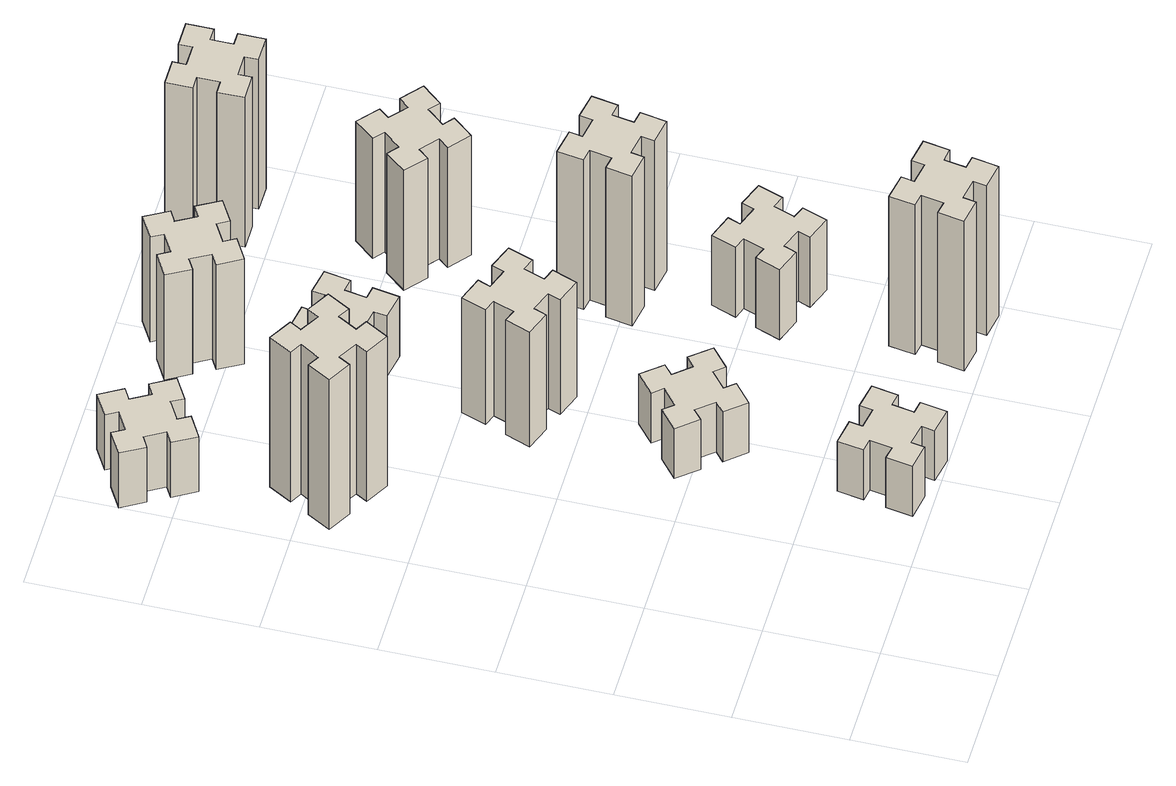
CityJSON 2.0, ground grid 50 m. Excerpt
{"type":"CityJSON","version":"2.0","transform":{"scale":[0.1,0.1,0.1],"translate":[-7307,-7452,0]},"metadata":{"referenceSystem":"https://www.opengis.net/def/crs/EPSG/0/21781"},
"CityObjects":{
"building1":{"type":"Building","attributes":{"class":"1000","function":"1000","usage":"1000","yearOfConstruction":2016,"roofType":"1000","measuredHeight":30,"storeysAboveGround":30,"storeysBelowGround":0},"geometry":[{"type":"Solid","lod":"1","boundaries":[[[[0,1,2,3,4,5,6,7,8,9,10,11,12,13,14,15,16,17,18,19]],[[17,16,20,21]],[[16,15,22,20]],[[15,14,23,22]],[[14,13,24,23]],[[13,12,25,24]],[[12,11,26,25]],[[11,10,27,26]],[[10,9,28,27]],[[9,8,29,28]],[[8,7,30,29]],[[7,6,31,30]],[[6,5,32,31]],[[5,4,33,32]],[[4,3,34,33]],[[3,2,35,34]],[[2,1,36,35]],[[1,0,37,36]],[[0,19,38,37]],[[19,18,39,38]],[[18,17,21,39]],[[24,25,26,27,28,29,30,31,32,33,34,35,36,37,38,39,21,20,22,23]]]]}]},
"building2":{"type":"Building","attributes":{"class":"1000","function":"1000","usage":"1000","yearOfConstruction":2016,"roofType":"1000","measuredHeight":90,"storeysAboveGround":30,"storeysBelowGround":0},"geometry":[{"type":"Solid","lod":"1","boundaries":[[[[40,41,42,43,44,45,46,47,48,49,50,51,52,53,54,55,56,57,58,59]],[[57,56,60,61]],[[56,55,62,60]],[[55,54,63,62]],[[54,53,64,63]],[[53,52,65,64]],[[52,51,66,65]],[[51,50,67,66]],[[50,49,68,67]],[[49,48,69,68]],[[48,47,70,69]],[[47,46,71,70]],[[46,45,72,71]],[[45,44,73,72]],[[44,43,74,73]],[[43,42,75,74]],[[42,41,76,75]],[[41,40,77,76]],[[40,59,78,77]],[[59,58,79,78]],[[58,57,61,79]],[[64,65,66,67,68,69,70,71,72,73,74,75,76,77,78,79,61,60,62,63]]]]}]},
"building3":{"type":"Building","attributes":{"class":"1000","function":"1000","usage":"1000","yearOfConstruction":2016,"roofType":"1000","measuredHeight":33,"storeysAboveGround":30,"storeysBelowGround":0},"geometry":[{"type":"Solid","lod":"1","boundaries":[[[[80,81,82,83,84,85,86,87,88,89,90,91,92,93,94,95,96,97,98,99]],[[97,96,100,101]],[[96,95,102,100]],[[95,94,103,102]],[[94,93,104,103]],[[93,92,105,104]],[[92,91,106,105]],[[91,90,107,106]],[[90,89,108,107]],[[89,88,109,108]],[[88,87,110,109]],[[87,86,111,110]],[[86,85,112,111]],[[85,84,113,112]],[[84,83,114,113]],[[83,82,115,114]],[[82,81,116,115]],[[81,80,117,116]],[[80,99,118,117]],[[99,98,119,118]],[[98,97,101,119]],[[104,105,106,107,108,109,110,111,112,113,114,115,116,117,118,119,101,100,102,103]]]]}]},
"building4":{"type":"Building","attributes":{"class":"1000","function":"1000","usage":"1000","yearOfConstruction":2016,"roofType":"1000","measuredHeight":30,"storeysAboveGround":30,"storeysBelowGround":0},"geometry":[{"type":"Solid","lod":"1","boundaries":[[[[120,121,122,123,124,125,126,127,128,129,130,131,132,133,134,135,136,137,138,139]],[[137,136,140,141]],[[136,135,142,140]],[[135,134,143,142]],[[134,133,144,143]],[[133,132,145,144]],[[132,131,146,145]],[[131,130,147,146]],[[130,129,148,147]],[[129,128,149,148]],[[128,127,150,149]],[[127,126,151,150]],[[126,125,152,151]],[[125,124,153,152]],[[124,123,154,153]],[[123,122,155,154]],[[122,121,156,155]],[[121,120,157,156]],[[120,139,158,157]],[[139,138,159,158]],[[138,137,141,159]],[[144,145,146,147,148,149,150,151,152,153,154,155,156,157,158,159,141,140,142,143]]]]}]},
"building5":{"type":"Building","attributes":{"class":"1000","function":"1000","usage":"1000","yearOfConstruction":2016,"roofType":"1000","measuredHeight":69,"storeysAboveGround":30,"storeysBelowGround":0},"geometry":[{"type":"Solid","lod":"1","boundaries":[[[[160,161,162,163,164,165,166,167,168,169,170,171,172,173,174,175,176,177,178,179]],[[177,176,180,181]],[[176,175,182,180]],[[175,174,183,182]],[[174,173,184,183]],[[173,172,185,184]],[[172,171,186,185]],[[171,170,187,186]],[[170,169,188,187]],[[169,168,189,188]],[[168,167,190,189]],[[167,166,191,190]],[[166,165,192,191]],[[165,164,193,192]],[[164,163,194,193]],[[163,162,195,194]],[[162,161,196,195]],[[161,160,197,196]],[[160,179,198,197]],[[179,178,199,198]],[[178,177,181,199]],[[184,185,186,187,188,189,190,191,192,193,194,195,196,197,198,199,181,180,182,183]]]]}]},
"building6":{"type":"Building","attributes":{"class":"1000","function":"1000","usage":"1000","yearOfConstruction":2016,"roofType":"1000","measuredHeight":36,"storeysAboveGround":30,"storeysBelowGround":0},"geometry":[{"type":"Solid","lod":"1","boundaries":[[[[200,201,202,203,204,205,206,207,208,209,210,211,212,213,214,215,216,217,218,219]],[[217,216,220,221]],[[216,215,222,220]],[[215,214,223,222]],[[214,213,224,223]],[[213,212,225,224]],[[212,211,226,225]],[[211,210,227,226]],[[210,209,228,227]],[[209,208,229,228]],[[208,207,230,229]],[[207,206,231,230]],[[206,205,232,231]],[[205,204,233,232]],[[204,203,234,233]],[[203,202,235,234]],[[202,201,236,235]],[[201,200,237,236]],[[200,219,238,237]],[[219,218,239,238]],[[218,217,221,239]],[[224,225,226,227,228,229,230,231,232,233,234,235,236,237,238,239,221,220,222,223]]]]}]},
"building7":{"type":"Building","attributes":{"class":"1000","function":"1000","usage":"1000","yearOfConstruction":2016,"roofType":"1000","measuredHeight":90,"storeysAboveGround":30,"storeysBelowGround":0},"geometry":[{"type":"Solid","lod":"1","boundaries":[[[[240,241,242,243,244,245,246,247,248,249,250,251,252,253,254,255,256,257,258,259]],[[257,256,260,261]],[[256,255,262,260]],[[255,254,263,262]],[[254,253,264,263]],[[253,252,265,264]],[[252,251,266,265]],[[251,250,267,266]],[[250,249,268,267]],[[249,248,269,268]],[[248,247,270,269]],[[247,246,271,270]],[[246,245,272,271]],[[245,244,273,272]],[[244,243,274,273]],[[243,242,275,274]],[[242,241,276,275]],[[241,240,277,276]],[[240,259,278,277]],[[259,258,279,278]],[[258,257,261,279]],[[264,265,266,267,268,269,270,271,272,273,274,275,276,277,278,279,261,260,262,263]]]]}]},
"building8":{"type":"Building","attributes":{"class":"1000","function":"1000","usage":"1000","yearOfConstruction":2016,"roofType":"1000","measuredHeight":63,"storeysAboveGround":30,"storeysBelowGround":0},"geometry":[{"type":"Solid","lod":"1","boundaries":[[[[280,281,282,283,284,285,286,287,288,289,290,291,292,293,294,295,296,297,298,299]],[[297,296,300,301]],[[296,295,302,300]],[[295,294,303,302]],[[294,293,304,303]],[[293,292,305,304]],[[292,291,306,305]],[[291,290,307,306]],[[290,289,308,307]],[[289,288,309,308]],[[288,287,310,309]],[[287,286,311,310]],[[286,285,312,311]],[[285,284,313,312]],[[284,283,314,313]],[[283,282,315,314]],[[282,281,316,315]],[[281,280,317,316]],[[280,299,318,317]],[[299,298,319,318]],[[298,297,301,319]],[[304,305,306,307,308,309,310,311,312,313,314,315,316,317,318,319,301,300,302,303]]]]}]},
"building9":{"type":"Building","attributes":{"class":"1000","function":"1000","usage":"1000","yearOfConstruction":2016,"roofType":"1000","measuredHeight":42,"storeysAboveGround":30,"storeysBelowGround":0},"geometry":[{"type":"Solid","lod":"1","boundaries":[[[[320,321,322,323,324,325,326,327,328,329,330,331,332,333,334,335,336,337,338,339]],[[337,336,340,341]],[[336,335,342,340]],[[335,334,343,342]],[[334,333,344,343]],[[333,332,345,344]],[[332,331,346,345]],[[331,330,347,346]],[[330,329,348,347]],[[329,328,349,348]],[[328,327,350,349]],[[327,326,351,350]],[[326,325,352,351]],[[325,324,353,352]],[[324,323,354,353]],[[323,322,355,354]],[[322,321,356,355]],[[321,320,357,356]],[[320,339,358,357]],[[339,338,359,358]],[[338,337,341,359]],[[344,345,346,347,348,349,350,351,352,353,354,355,356,357,358,359,341,340,342,343]]]]}]},
"building10":{"type":"Building","attributes":{"class":"1000","function":"1000","usage":"1000","yearOfConstruction":2016,"roofType":"1000","measuredHeight":90,"storeysAboveGround":30,"storeysBelowGround":0},"geometry":[{"type":"Solid","lod":"1","boundaries":[[[[360,361,362,363,364,365,366,367,368,369,370,371,372,373,374,375,376,377,378,379]],[[377,376,380,381]],[[376,375,382,380]],[[375,374,383,382]],[[374,373,384,383]],[[373,372,385,384]],[[372,371,386,385]],[[371,370,387,386]],[[370,369,388,387]],[[369,368,389,388]],[[368,367,390,389]],[[367,366,391,390]],[[366,365,392,391]],[[365,364,393,392]],[[364,363,394,393]],[[363,362,395,394]],[[362,361,396,395]],[[361,360,397,396]],[[360,379,398,397]],[[379,378,399,398]],[[378,377,381,399]],[[384,385,386,387,388,389,390,391,392,393,394,395,396,397,398,399,381,380,382,383]]]]}]},
"building11":{"type":"Building","attributes":{"class":"1000","function":"1000","usage":"1000","yearOfConstruction":2016,"roofType":"1000","measuredHeight":72,"storeysAboveGround":30,"storeysBelowGround":0},"geometry":[{"type":"Solid","lod":"1","boundaries":[[[[400,401,402,403,404,405,406,407,408,409,410,411,412,413,414,415,416,417,418,419]],[[417,416,420,421]],[[416,415,422,420]],[[415,414,423,422]],[[414,413,424,423]],[[413,412,425,424]],[[412,411,426,425]],[[411,410,427,426]],[[410,409,428,427]],[[409,408,429,428]],[[408,407,430,429]],[[407,406,431,430]],[[406,405,432,431]],[[405,404,433,432]],[[404,403,434,433]],[[403,402,435,434]],[[402,401,436,435]],[[401,400,437,436]],[[400,419,438,437]],[[419,418,439,438]],[[418,417,421,439]],[[424,425,426,427,428,429,430,431,432,433,434,435,436,437,438,439,421,420,422,423]]]]}]},
"building12":{"type":"Building","attributes":{"class":"1000","function":"1000","usage":"1000","yearOfConstruction":2016,"roofType":"1000","measuredHeight":90,"storeysAboveGround":30,"storeysBelowGround":0},"geometry":[{"type":"Solid","lod":"1","boundaries":[[[[440,441,442,443,444,445,446,447,448,449,450,451,452,453,454,455,456,457,458,459]],[[457,456,460,461]],[[456,455,462,460]],[[455,454,463,462]],[[454,453,464,463]],[[453,452,465,464]],[[452,451,466,465]],[[451,450,467,466]],[[450,449,468,467]],[[449,448,469,468]],[[448,447,470,469]],[[447,446,471,470]],[[446,445,472,471]],[[445,444,473,472]],[[444,443,474,473]],[[443,442,475,474]],[[442,441,476,475]],[[441,440,477,476]],[[440,459,478,477]],[[459,458,479,478]],[[458,457,461,479]],[[464,465,466,467,468,469,470,471,472,473,474,475,476,477,478,479,461,460,462,463]]]]}]}
},
"vertices":[
[876,274,0],[858,175,0],[799,186,0],[778,67,0],[897,47,0],[907,106,0],[1005,88,0],[995,29,0],[1113,8,0],[1134,127,0],[1075,137,0],[1092,235,0],[1151,225,0],[1172,343,0],[1054,364,0],[1044,305,0],[945,322,0],[956,381,0],[837,402,0],[817,284,0],[945,322,300],[956,381,300],[1044,305,300],[1054,364,300],[1172,343,300],[1151,225,300],[1092,235,300],[1075,137,300],[1134,127,300],[1113,8,300],[995,29,300],[1005,88,300],[907,106,300],[897,47,300],[778,67,300],[799,186,300],[858,175,300],[876,274,300],[817,284,300],[837,402,300],
[406,2327,0],[456,2414,0],[508,2384,0],[568,2488,0],[464,2548,0],[434,2496,0],[347,2546,0],[377,2598,0],[273,2658,0],[213,2554,0],[265,2524,0],[215,2437,0],[163,2467,0],[103,2363,0],[207,2303,0],[237,2355,0],[324,2305,0],[294,2253,0],[398,2193,0],[458,2297,0],[324,2305,900],[294,2253,900],[237,2355,900],[207,2303,900],[103,2363,900],[163,2467,900],[215,2437,900],[265,2524,900],[213,2554,900],[273,2658,900],[377,2598,900],[347,2546,900],[434,2496,900],[464,2548,900],[568,2488,900],[508,2384,900],[456,2414,900],[406,2327,900],[458,2297,900],[398,2193,900],
[224,3286,0],[137,3236,0],[107,3288,0],[3,3228,0],[63,3124,0],[115,3154,0],[165,3067,0],[113,3037,0],[173,2933,0],[277,2993,0],[247,3045,0],[334,3095,0],[364,3043,0],[468,3103,0],[408,3207,0],[356,3177,0],[306,3264,0],[358,3294,0],[298,3398,0],[194,3338,0],[306,3264,330],[358,3294,330],[356,3177,330],[408,3207,330],[468,3103,330],[364,3043,330],[334,3095,330],[247,3045,330],[277,2993,330],[173,2933,330],[113,3037,330],[165,3067,330],[115,3154,330],[63,3124,330],[3,3228,330],[107,3288,330],[137,3236,330],[224,3286,330],[194,3338,330],[298,3398,330],
[1008,929,0],[1084,993,0],[1123,947,0],[1215,1024,0],[1138,1116,0],[1092,1078,0],[1027,1154,0],[1073,1193,0],[996,1285,0],[904,1208,0],[943,1162,0],[866,1097,0],[828,1143,0],[736,1066,0],[813,974,0],[859,1013,0],[923,936,0],[877,898,0],[954,806,0],[1046,883,0],[923,936,300],[877,898,300],[859,1013,300],[813,974,300],[736,1066,300],[828,1143,300],[866,1097,300],[943,1162,300],[904,1208,300],[996,1285,300],[1073,1193,300],[1027,1154,300],[1092,1078,300],[1138,1116,300],[1215,1024,300],[1123,947,300],[1084,993,300],[1008,929,300],[1046,883,300],[954,806,300],
[1062,1701,0],[1096,1795,0],[1152,1774,0],[1193,1887,0],[1080,1928,0],[1060,1872,0],[966,1906,0],[987,1962,0],[874,2003,0],[833,1890,0],[889,1870,0],[855,1776,0],[799,1797,0],[757,1684,0],[870,1643,0],[891,1699,0],[985,1665,0],[964,1609,0],[1077,1567,0],[1118,1680,0],[985,1665,690],[964,1609,690],[891,1699,690],[870,1643,690],[757,1684,690],[799,1797,690],[855,1776,690],[889,1870,690],[833,1890,690],[874,2003,690],[987,1962,690],[966,1906,690],[1060,1872,690],[1080,1928,690],[1193,1887,690],[1152,1774,690],[1096,1795,690],[1062,1701,690],[1118,1680,690],[1077,1567,690],
[1044,2625,0],[945,2642,0],[956,2701,0],[837,2722,0],[817,2604,0],[876,2594,0],[858,2495,0],[799,2506,0],[778,2387,0],[897,2367,0],[907,2426,0],[1005,2408,0],[995,2349,0],[1113,2328,0],[1134,2447,0],[1075,2457,0],[1092,2555,0],[1151,2545,0],[1172,2663,0],[1054,2684,0],[1092,2555,360],[1151,2545,360],[1075,2457,360],[1134,2447,360],[1113,2328,360],[995,2349,360],[1005,2408,360],[907,2426,360],[897,2367,360],[778,2387,360],[799,2506,360],[858,2495,360],[876,2594,360],[817,2604,360],[837,2722,360],[956,2701,360],[945,2642,360],[1044,2625,360],[1054,2684,360],[1172,2663,360],
[1884,305,0],[1785,322,0],[1796,381,0],[1677,402,0],[1657,284,0],[1716,274,0],[1698,175,0],[1639,186,0],[1618,67,0],[1737,47,0],[1747,106,0],[1845,88,0],[1835,29,0],[1953,8,0],[1974,127,0],[1915,137,0],[1932,235,0],[1991,225,0],[2012,343,0],[1894,364,0],[1932,235,900],[1991,225,900],[1915,137,900],[1974,127,900],[1953,8,900],[1835,29,900],[1845,88,900],[1747,106,900],[1737,47,900],[1618,67,900],[1639,186,900],[1698,175,900],[1716,274,900],[1657,284,900],[1677,402,900],[1796,381,900],[1785,322,900],[1884,305,900],[1894,364,900],[2012,343,900],
[1096,3177,0],[1046,3264,0],[1098,3294,0],[1038,3398,0],[934,3338,0],[964,3286,0],[877,3236,0],[847,3288,0],[743,3228,0],[803,3124,0],[855,3154,0],[905,3067,0],[853,3037,0],[913,2933,0],[1017,2993,0],[987,3045,0],[1074,3095,0],[1104,3043,0],[1208,3103,0],[1148,3207,0],[1074,3095,630],[1104,3043,630],[987,3045,630],[1017,2993,630],[913,2933,630],[853,3037,630],[905,3067,630],[855,3154,630],[803,3124,630],[743,3228,630],[847,3288,630],[877,3236,630],[964,3286,630],[934,3338,630],[1038,3398,630],[1098,3294,630],[1046,3264,630],[1096,3177,630],[1148,3207,630],[1208,3103,630],
[1731,859,0],[1825,825,0],[1804,769,0],[1917,727,0],[1958,840,0],[1902,861,0],[1936,955,0],[1992,934,0],[2033,1047,0],[1920,1088,0],[1900,1032,0],[1806,1066,0],[1827,1122,0],[1714,1163,0],[1673,1050,0],[1729,1030,0],[1695,936,0],[1639,957,0],[1597,844,0],[1710,803,0],[1695,936,420],[1639,957,420],[1729,1030,420],[1673,1050,420],[1714,1163,420],[1827,1122,420],[1806,1066,420],[1900,1032,420],[1920,1088,420],[2033,1047,420],[1992,934,420],[1936,955,420],[1902,861,420],[1958,840,420],[1917,727,420],[1804,769,420],[1825,825,420],[1731,859,420],[1710,803,420],[1597,844,420],
[1647,1486,0],[1745,1468,0],[1735,1409,0],[1853,1388,0],[1874,1507,0],[1815,1517,0],[1832,1615,0],[1891,1605,0],[1912,1723,0],[1794,1744,0],[1784,1685,0],[1685,1702,0],[1696,1761,0],[1577,1782,0],[1557,1664,0],[1616,1654,0],[1598,1555,0],[1539,1566,0],[1518,1447,0],[1637,1427,0],[1598,1555,900],[1539,1566,900],[1616,1654,900],[1557,1664,900],[1577,1782,900],[1696,1761,900],[1685,1702,900],[1784,1685,900],[1794,1744,900],[1912,1723,900],[1891,1605,900],[1832,1615,900],[1815,1517,900],[1874,1507,900],[1853,1388,900],[1735,1409,900],[1745,1468,900],[1647,1486,900],[1637,1427,900],[1518,1447,900],
[1824,2477,0],[1748,2542,0],[1786,2588,0],[1694,2665,0],[1617,2573,0],[1663,2534,0],[1599,2458,0],[1553,2496,0],[1476,2404,0],[1568,2327,0],[1606,2373,0],[1683,2309,0],[1644,2263,0],[1736,2186,0],[1813,2278,0],[1767,2316,0],[1832,2393,0],[1878,2354,0],[1955,2446,0],[1863,2523,0],[1832,2393,720],[1878,2354,720],[1767,2316,720],[1813,2278,720],[1736,2186,720],[1644,2263,720],[1683,2309,720],[1606,2373,720],[1568,2327,720],[1476,2404,720],[1553,2496,720],[1599,2458,720],[1663,2534,720],[1617,2573,720],[1694,2665,720],[1786,2588,720],[1748,2542,720],[1824,2477,720],[1863,2523,720],[1955,2446,720],
[1665,3155,0],[1765,3155,0],[1765,3095,0],[1885,3095,0],[1885,3215,0],[1825,3215,0],[1825,3315,0],[1885,3315,0],[1885,3435,0],[1765,3435,0],[1765,3375,0],[1665,3375,0],[1665,3435,0],[1545,3435,0],[1545,3315,0],[1605,3315,0],[1605,3215,0],[1545,3215,0],[1545,3095,0],[1665,3095,0],[1605,3215,900],[1545,3215,900],[1605,3315,900],[1545,3315,900],[1545,3435,900],[1665,3435,900],[1665,3375,900],[1765,3375,900],[1765,3435,900],[1885,3435,900],[1885,3315,900],[1825,3315,900],[1825,3215,900],[1885,3215,900],[1885,3095,900],[1765,3095,900],[1765,3155,900],[1665,3155,900],[1665,3095,900],[1545,3095,900]
]}
